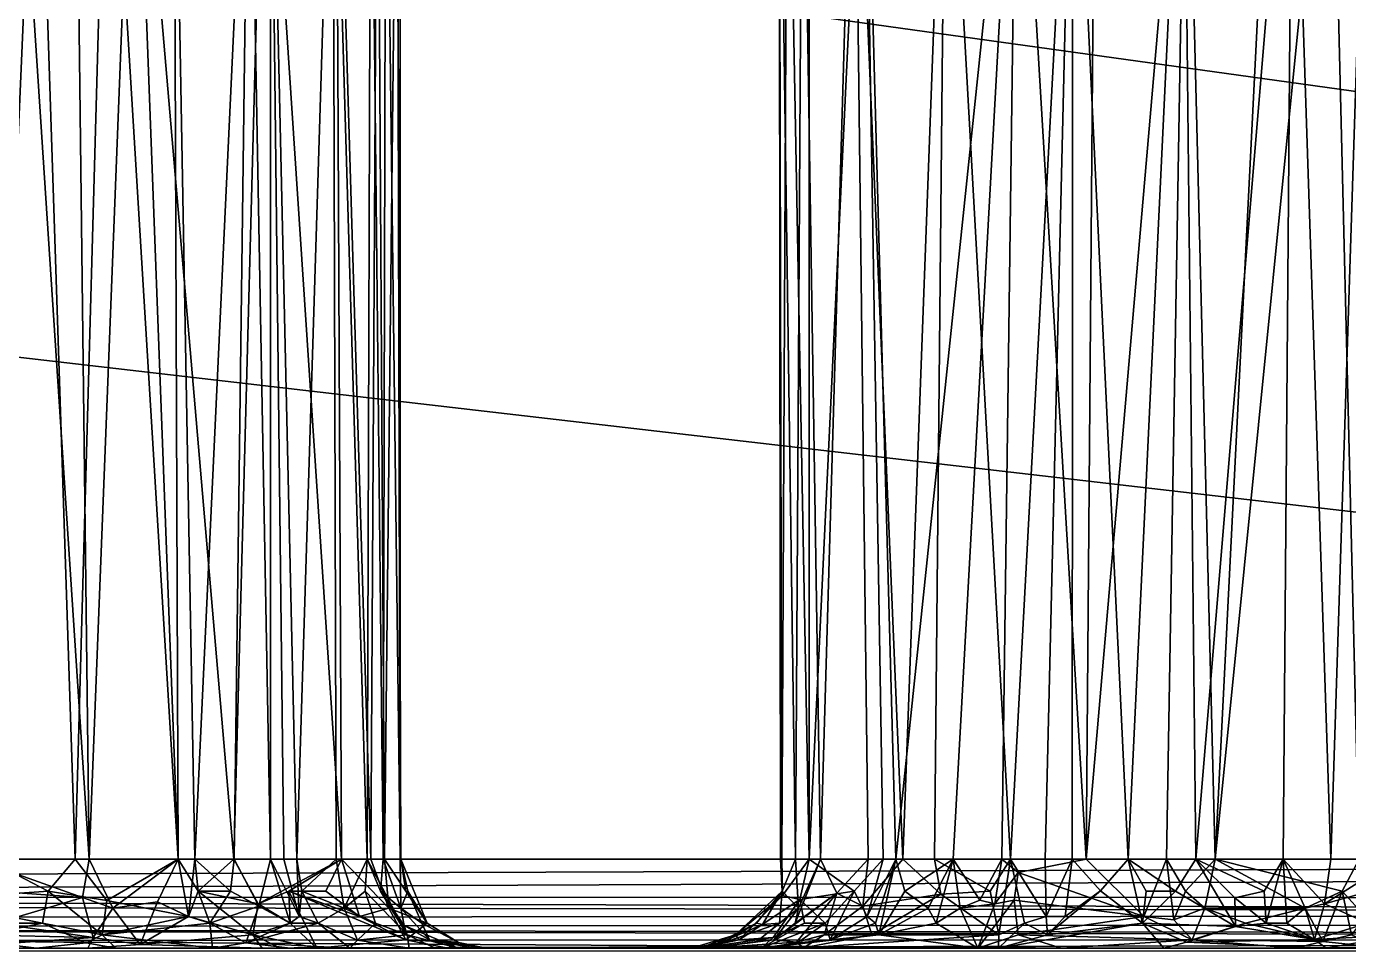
# Model space of a CAD drawing. Extents: x -30 to 83, y -53 to 60.
# Drawn here: x 13.531 to 15.013, y -13.002 to -11.967 of the extents above; entities that cross this region are included whole.
import ezdxf

# ---------------------------------------------------------------- set-up
doc = ezdxf.new("R2010")
doc.units = 0
doc.header["$MEASUREMENT"] = 0

msp = doc.modelspace()

# ---------------------------------------------------------------- linework, layer by layer
for points in [[(63.169998, -40), (-9.17, -40), (63.169998, 60)], [(-9.17, 60), (63.169998, 60), (-9.17, -40)], [(-7.187, 58, 2), (-7.187, -40, 2), (61.187, -40, 2)], [(61.187, 58, 2), (-7.187, 58, 2), (61.187, -40, 2)], [(-30, -1, 38), (30, -1, 38), (-30, -17, 38)], [(30, -17, 38), (-30, -17, 38), (30, -1, 38)], [(30, -2.998, 39.998001), (-30, -2.998, 39.998001), (-30, -15.003, 39.998001)], [(-30, -15.003, 39.998001), (30, -15.003, 39.998001), (30, -2.998, 39.998001)], [(5, -15, 40), (5, -3, 40), (75, -15, 40)], [(75, -3, 40), (75, -15, 40), (5, -3, 40)], [(9.998001, -13.003, 41.998001), (21.252998, -13.003, 41.998001), (21.252998, -7.997999, 41.998001)], [(9.998001, -13.003, 41.998001), (21.252998, -7.997999, 41.998001), (9.998001, -7.997999, 41.998001)], [(18.379839, -12.9, 47.587738), (6.012379, -12.9, 57.905735), (7.153762, -11.59938, 56.953491)], [(18.379839, -11.6, 47.587738), (18.379839, -12.9, 47.587738), (7.153762, -11.59938, 56.953491)], [(10.890836, -12.9, 62.784191), (21.208832, -12.9, 50.416733), (11.864437, -11.6, 61.61721)], [(21.208832, -11.6, 50.416733), (11.864437, -11.6, 61.61721), (21.208832, -12.9, 50.416733)], [(13.46223, -11.6, 55.845016), (13.543455, -11.6, 55.836353), (13.486681, -12.9, 55.843178)], [(13.473126, -12.9, 54.845726), (13.601678, -12.9, 54.868393), (13.516585, -11.6, 54.849529)], [(13.585902, -12.9, 55.826462), (13.486681, -12.9, 55.843178), (13.543455, -11.6, 55.836353)], [(13.585902, -11.6, 54.864044), (13.516585, -11.6, 54.849529), (13.601678, -12.9, 54.868393)], [(13.622326, -11.6, 55.815098), (13.585902, -12.9, 55.826462), (13.543455, -11.6, 55.836353)], [(13.701317, -12.9, 55.778263), (13.585902, -12.9, 55.826462), (13.622326, -11.6, 55.815098)], [(13.652455, -11.6, 54.888145), (13.585902, -11.6, 54.864044), (13.601678, -12.9, 54.868393)], [(13.601678, -12.9, 54.868393), (13.701324, -12.9, 54.912235), (13.652455, -11.6, 54.888145)], [(13.622326, -11.6, 55.815098), (13.696424, -11.6, 55.780682), (13.701317, -12.9, 55.778263)], [(13.701324, -12.9, 54.912235), (13.763909, -12.9, 54.955772), (13.652455, -11.6, 54.888145)], [(13.798466, -11.6, 54.986553), (13.652455, -11.6, 54.888145), (13.763909, -12.9, 54.955772)], [(13.696424, -11.6, 55.780682), (13.780915, -11.6, 55.721081), (13.71997, -12.9, 55.766949)], [(13.71997, -12.9, 55.766949), (13.701317, -12.9, 55.778263), (13.696424, -11.6, 55.780682)], [(13.764207, -12.9, 55.735104), (13.71997, -12.9, 55.766949), (13.780915, -11.6, 55.721081)], [(13.763909, -12.9, 54.955772), (13.884337, -12.9, 55.095249), (13.798466, -11.6, 54.986553)], [(13.804873, -12.9, 55.698807), (13.764207, -12.9, 55.735104), (13.780915, -11.6, 55.721081)], [(13.780915, -11.6, 55.721081), (13.804873, -11.6, 55.698807), (13.804873, -12.9, 55.698807)], [(13.878674, -11.6, 55.085922), (13.798466, -11.6, 54.986553), (13.884337, -12.9, 55.095249)], [(13.804873, -11.6, 55.698807), (13.874735, -11.6, 55.608551), (13.834345, -12.9, 55.666649)], [(13.834345, -12.9, 55.666649), (13.819955, -12.9, 55.683044), (13.804873, -11.6, 55.698807)], [(13.819955, -12.9, 55.683044), (13.804873, -12.9, 55.698807), (13.804873, -11.6, 55.698807)], [(13.87868, -12.9, 55.604576), (13.834345, -12.9, 55.666649), (13.874735, -11.6, 55.608551)], [(13.874735, -11.6, 55.608551), (13.917217, -11.6, 55.526428), (13.913258, -12.9, 55.536594)], [(13.913258, -12.9, 55.536594), (13.87868, -12.9, 55.604576), (13.874735, -11.6, 55.608551)], [(13.884337, -12.9, 55.095249), (13.917217, -12.9, 55.164078), (13.878674, -11.6, 55.085922)], [(13.924869, -11.6, 55.18737), (13.878674, -11.6, 55.085922), (13.917217, -12.9, 55.164078)], [(13.913258, -12.9, 55.536594), (13.917217, -11.6, 55.526428), (13.931232, -12.9, 55.485134)], [(13.917217, -12.9, 55.164078), (13.932527, -12.9, 55.21067), (13.924869, -11.6, 55.18737)], [(13.93428, -11.6, 55.474659), (13.931232, -12.9, 55.485134), (13.917217, -11.6, 55.526428)], [(13.924869, -11.6, 55.18737), (13.932527, -12.9, 55.21067), (13.947043, -11.6, 55.279987)], [(13.950133, -12.9, 55.377941), (13.931232, -12.9, 55.485134), (13.93428, -11.6, 55.474659)], [(13.950848, -12.9, 55.323444), (13.947043, -11.6, 55.279987), (13.932527, -12.9, 55.21067)], [(13.93428, -11.6, 55.474659), (13.950133, -11.6, 55.377941), (13.950133, -12.9, 55.377941)], [(13.950848, -12.9, 55.323444), (13.950133, -12.9, 55.377941), (13.947043, -11.6, 55.279987)], [(13.950133, -11.6, 55.377941), (13.947043, -11.6, 55.279987), (13.950133, -12.9, 55.377941)], [(14.376702, -12.9, 53.904827), (14.375097, -11.6, 53.918369), (14.378181, -12.9, 53.994553)], [(14.384559, -11.6, 54.032112), (14.378181, -12.9, 53.994553), (14.375097, -11.6, 53.918369)], [(14.376702, -12.9, 53.904827), (14.393412, -12.9, 53.805599), (14.375097, -11.6, 53.918369)], [(14.401267, -11.6, 53.779499), (14.375097, -11.6, 53.918369), (14.393412, -12.9, 53.805599)], [(14.408728, -12.9, 54.121365), (14.378181, -12.9, 53.994553), (14.384559, -11.6, 54.032112)], [(14.384559, -11.6, 54.032112), (14.408728, -11.6, 54.121365), (14.408728, -12.9, 54.121365)], [(14.393412, -12.9, 53.805599), (14.421462, -12.9, 53.72887), (14.401267, -11.6, 53.779499)], [(14.458988, -11.6, 53.662464), (14.401267, -11.6, 53.779499), (14.421462, -12.9, 53.72887)], [(14.491593, -12.9, 54.261578), (14.408728, -12.9, 54.121365), (14.470465, -11.6, 54.23315)], [(14.470465, -11.6, 54.23315), (14.408728, -12.9, 54.121365), (14.408728, -11.6, 54.121365)], [(14.421462, -12.9, 53.72887), (14.474906, -12.9, 53.640339), (14.458988, -11.6, 53.662464)], [(14.474906, -12.9, 53.640339), (14.513528, -12.9, 53.594505), (14.458988, -11.6, 53.662464)], [(14.561731, -11.6, 53.550331), (14.458988, -11.6, 53.662464), (14.513528, -12.9, 53.594505)], [(14.470465, -11.6, 54.23315), (14.641847, -11.6, 54.381424), (14.505983, -12.9, 54.277973)], [(14.505983, -12.9, 54.277973), (14.491593, -12.9, 54.261578), (14.470465, -11.6, 54.23315)], [(14.570238, -12.9, 54.336853), (14.505983, -12.9, 54.277973), (14.641847, -11.6, 54.381424)], [(14.549279, -12.9, 53.560932), (14.561731, -11.6, 53.550331), (14.513528, -12.9, 53.594505)], [(14.549279, -12.9, 53.560932), (14.634181, -12.9, 53.501923), (14.561731, -11.6, 53.550331)], [(14.561731, -11.6, 53.550331), (14.634181, -12.9, 53.501923), (14.704079, -11.6, 53.47168)], [(14.570238, -12.9, 54.336853), (14.641847, -11.6, 54.381424), (14.624621, -12.9, 54.373192)], [(14.719169, -12.9, 54.415062), (14.624621, -12.9, 54.373192), (14.641847, -11.6, 54.381424)], [(14.634181, -12.9, 53.501923), (14.673299, -12.9, 53.482635), (14.704079, -11.6, 53.47168)], [(14.641847, -11.6, 54.381424), (14.729577, -11.6, 54.418343), (14.719169, -12.9, 54.415062)], [(14.673299, -12.9, 53.482635), (14.703612, -12.9, 53.470337), (14.704079, -11.6, 53.47168)], [(14.766403, -12.9, 53.452038), (14.704079, -11.6, 53.47168), (14.703612, -12.9, 53.470337)], [(14.704079, -11.6, 53.47168), (14.766403, -12.9, 53.452038), (14.828424, -11.6, 53.443447)], [(14.809353, -12.9, 54.435905), (14.719169, -12.9, 54.415062), (14.831182, -11.6, 54.436863)], [(14.729577, -11.6, 54.418343), (14.831182, -11.6, 54.436863), (14.719169, -12.9, 54.415062)], [(14.766403, -12.9, 53.452038), (14.841929, -12.9, 53.441368), (14.828424, -11.6, 53.443447)], [(14.863715, -12.9, 54.439953), (14.809353, -12.9, 54.435905), (14.831182, -11.6, 54.436863)], [(14.828424, -11.6, 53.443447), (14.841929, -12.9, 53.441368), (14.95052, -11.6, 53.44706)], [(14.831182, -11.6, 54.436863), (14.928988, -11.6, 54.436619), (14.863715, -12.9, 54.439953)], [(14.939885, -12.9, 53.444458), (14.95052, -11.6, 53.44706), (14.841929, -12.9, 53.441368)], [(15.024978, -12.9, 54.417042), (14.863715, -12.9, 54.439953), (14.993442, -11.6, 54.425739)], [(14.928988, -11.6, 54.436619), (14.993442, -11.6, 54.425739), (14.863715, -12.9, 54.439953)], [(14.939885, -12.9, 53.444458), (14.993442, -12.9, 53.454628), (14.95052, -11.6, 53.44706)], [(14.95052, -11.6, 53.44706), (14.993442, -12.9, 53.454628), (15.035302, -11.6, 53.466831)], [(14.993442, -11.6, 54.425739), (15.024978, -11.6, 54.417042), (15.024978, -12.9, 54.417042)], [(15.065962, -12.9, 53.478245), (15.035302, -11.6, 53.466831), (14.993442, -12.9, 53.454628)], [(6.018382, -12.94227, 57.912926), (6.012379, -12.9, 57.905735), (18.379839, -12.9, 47.587738)], [(18.393953, -12.96258, 47.604652), (6.018382, -12.94227, 57.912926), (18.379839, -12.9, 47.587738)], [(21.200899, -12.94422, 50.410114), (21.208832, -12.9, 50.416733), (10.883645, -12.94227, 62.778191)], [(10.890836, -12.9, 62.784191), (10.883645, -12.94227, 62.778191), (21.208832, -12.9, 50.416733)], [(13.41793, -12.94563, 55.856392), (13.486681, -12.9, 55.843178), (13.555653, -12.93603, 55.841423)], [(13.594296, -12.94309, 54.854408), (13.473126, -12.9, 54.845726), (13.495542, -12.93603, 54.839828)], [(13.601678, -12.9, 54.868393), (13.473126, -12.9, 54.845726), (13.594296, -12.94309, 54.854408)], [(13.486681, -12.9, 55.843178), (13.585902, -12.9, 55.826462), (13.555653, -12.93603, 55.841423)], [(13.621618, -12.94663, 55.829197), (13.555653, -12.93603, 55.841423), (13.585902, -12.9, 55.826462)], [(13.701317, -12.9, 55.778263), (13.621618, -12.94663, 55.829197), (13.585902, -12.9, 55.826462)], [(13.594296, -12.94309, 54.854408), (13.628265, -12.95523, 54.859104), (13.601678, -12.9, 54.868393)], [(13.628265, -12.95523, 54.859104), (13.701324, -12.9, 54.912235), (13.601678, -12.9, 54.868393)], [(13.621618, -12.94663, 55.829197), (13.701317, -12.9, 55.778263), (13.713019, -12.96428, 55.798523)], [(13.628265, -12.95523, 54.859104), (13.678349, -12.94817, 54.884975), (13.701324, -12.9, 54.912235)], [(13.678349, -12.94817, 54.884975), (13.713019, -12.96428, 54.891983), (13.701324, -12.9, 54.912235)], [(13.701317, -12.9, 55.778263), (13.71997, -12.9, 55.766949), (13.713019, -12.96428, 55.798523)], [(13.701324, -12.9, 54.912235), (13.723923, -12.93603, 54.917355), (13.763909, -12.9, 54.955772)], [(13.701324, -12.9, 54.912235), (13.713019, -12.96428, 54.891983), (13.723923, -12.93603, 54.917355)], [(13.723923, -12.93603, 55.773151), (13.713019, -12.96428, 55.798523), (13.71997, -12.9, 55.766949)], [(13.764207, -12.9, 55.735104), (13.760177, -12.93603, 55.747761), (13.71997, -12.9, 55.766949)], [(13.723923, -12.93603, 55.773151), (13.71997, -12.9, 55.766949), (13.760177, -12.93603, 55.747761)], [(13.723923, -12.93603, 54.917355), (13.791048, -12.95016, 54.957863), (13.763909, -12.9, 54.955772)], [(13.760177, -12.93603, 55.747761), (13.764207, -12.9, 55.735104), (13.791713, -12.95269, 55.733364)], [(13.763909, -12.9, 54.955772), (13.791048, -12.95016, 54.957863), (13.884337, -12.9, 55.095249)], [(13.791713, -12.95269, 55.733364), (13.764207, -12.9, 55.735104), (13.804873, -12.9, 55.698807)], [(13.825378, -12.93603, 55.002491), (13.884337, -12.9, 55.095249), (13.791048, -12.95016, 54.957863)], [(13.804873, -12.9, 55.698807), (13.826977, -12.97181, 55.720909), (13.791713, -12.95269, 55.733364)], [(13.819955, -12.9, 55.683044), (13.837209, -12.96428, 55.698856), (13.804873, -12.9, 55.698807)], [(13.826977, -12.97181, 55.720909), (13.804873, -12.9, 55.698807), (13.837209, -12.96428, 55.698856)], [(13.819955, -12.9, 55.683044), (13.834345, -12.9, 55.666649), (13.837209, -12.96428, 55.698856)], [(13.825378, -12.93603, 55.002491), (13.866921, -12.93603, 55.054241), (13.884337, -12.9, 55.095249)], [(13.839973, -12.93603, 55.671371), (13.834345, -12.9, 55.666649), (13.87868, -12.9, 55.604576)], [(13.839973, -12.93603, 55.671371), (13.837209, -12.96428, 55.698856), (13.834345, -12.9, 55.666649)], [(13.87868, -12.9, 55.604576), (13.887647, -12.95523, 55.623215), (13.839973, -12.93603, 55.671371)], [(13.884337, -12.9, 55.095249), (13.866921, -12.93603, 55.054241), (13.904589, -12.96428, 55.083553)], [(13.87868, -12.9, 55.604576), (13.913258, -12.9, 55.536594), (13.887647, -12.95523, 55.623215)], [(13.937469, -12.95523, 55.168308), (13.917217, -12.9, 55.164078), (13.884337, -12.9, 55.095249)], [(13.884337, -12.9, 55.095249), (13.904589, -12.96428, 55.083553), (13.937469, -12.95523, 55.168308)], [(13.911143, -12.93603, 55.559669), (13.887647, -12.95523, 55.623215), (13.913258, -12.9, 55.536594)], [(13.913258, -12.9, 55.536594), (13.958003, -12.98499, 55.555122), (13.911143, -12.93603, 55.559669)], [(13.913258, -12.9, 55.536594), (13.931232, -12.9, 55.485134), (13.928079, -12.93603, 55.518776)], [(13.913258, -12.9, 55.536594), (13.928079, -12.93603, 55.518776), (13.958003, -12.98499, 55.555122)], [(13.932527, -12.9, 55.21067), (13.917217, -12.9, 55.164078), (13.937469, -12.95523, 55.168308)], [(13.931232, -12.9, 55.485134), (13.951046, -12.95523, 55.479149), (13.928079, -12.93603, 55.518776)], [(13.950133, -12.9, 55.377941), (13.951046, -12.95523, 55.479149), (13.931232, -12.9, 55.485134)], [(13.932527, -12.9, 55.21067), (13.956745, -12.93603, 55.301029), (13.950848, -12.9, 55.323444)], [(13.98056, -12.97181, 55.29895), (13.932527, -12.9, 55.21067), (13.937469, -12.95523, 55.168308)], [(13.956745, -12.93603, 55.301029), (13.932527, -12.9, 55.21067), (13.98056, -12.97181, 55.29895)], [(13.958675, -12.93603, 55.345245), (13.950133, -12.9, 55.377941), (13.950848, -12.9, 55.323444)], [(13.951046, -12.95523, 55.479149), (13.950133, -12.9, 55.377941), (13.958675, -12.93603, 55.345245)], [(13.950848, -12.9, 55.323444), (13.956745, -12.93603, 55.301029), (13.98056, -12.97181, 55.29895)], [(13.950848, -12.9, 55.323444), (13.98056, -12.97181, 55.29895), (13.958675, -12.93603, 55.345245)], [(14.376702, -12.9, 53.904827), (14.378379, -12.93603, 53.838661), (14.393412, -12.9, 53.805599)], [(14.376702, -12.9, 53.904827), (14.378181, -12.9, 53.994553), (14.378379, -12.93603, 53.838661)], [(14.378181, -12.9, 53.994553), (14.408728, -12.9, 54.121365), (14.378937, -12.94083, 54.058552)], [(14.378937, -12.94083, 54.058552), (14.378379, -12.93603, 53.838661), (14.378181, -12.9, 53.994553)], [(14.378379, -12.93603, 53.838661), (14.39665, -12.95523, 53.742199), (14.393412, -12.9, 53.805599)], [(14.39834, -12.94549, 54.128429), (14.378937, -12.94083, 54.058552), (14.408728, -12.9, 54.121365)], [(14.39665, -12.95523, 53.742199), (14.393136, -12.97181, 53.71566), (14.421462, -12.9, 53.72887)], [(14.439706, -12.93829, 53.676235), (14.421462, -12.9, 53.72887), (14.393136, -12.97181, 53.71566)], [(14.421462, -12.9, 53.72887), (14.393412, -12.9, 53.805599), (14.39665, -12.95523, 53.742199)], [(14.408728, -12.9, 54.121365), (14.459024, -12.93603, 54.231186), (14.39834, -12.94549, 54.128429)], [(14.491593, -12.9, 54.261578), (14.459024, -12.93603, 54.231186), (14.408728, -12.9, 54.121365)], [(14.439706, -12.93829, 53.676235), (14.474906, -12.9, 53.640339), (14.421462, -12.9, 53.72887)], [(14.468662, -12.95269, 53.621624), (14.474906, -12.9, 53.640339), (14.439706, -12.93829, 53.676235)], [(14.473675, -12.96428, 54.276611), (14.459024, -12.93603, 54.231186), (14.491593, -12.9, 54.261578)], [(14.468662, -12.95269, 53.621624), (14.513528, -12.9, 53.594505), (14.474906, -12.9, 53.640339)], [(14.468662, -12.95269, 53.621624), (14.556082, -12.93956, 53.543495), (14.513528, -12.9, 53.594505)], [(14.473675, -12.96428, 54.276611), (14.491593, -12.9, 54.261578), (14.505983, -12.9, 54.277973)], [(14.482939, -12.97181, 54.299095), (14.473675, -12.96428, 54.276611), (14.505983, -12.9, 54.277973)], [(14.482939, -12.97181, 54.299095), (14.505983, -12.9, 54.277973), (14.48682, -12.98499, 54.32798)], [(14.515868, -12.93603, 54.298931), (14.48682, -12.98499, 54.32798), (14.505983, -12.9, 54.277973)], [(14.515868, -12.93603, 54.298931), (14.505983, -12.9, 54.277973), (14.570238, -12.9, 54.336853)], [(14.549279, -12.9, 53.560932), (14.513528, -12.9, 53.594505), (14.556082, -12.93956, 53.543495)], [(14.542073, -12.95523, 54.336494), (14.515868, -12.93603, 54.298931), (14.570238, -12.9, 54.336853)], [(14.570238, -12.9, 54.336853), (14.551209, -12.97181, 54.361652), (14.542073, -12.95523, 54.336494)], [(14.556082, -12.93956, 53.543495), (14.611484, -12.93603, 53.50655), (14.549279, -12.9, 53.560932)], [(14.634181, -12.9, 53.501923), (14.549279, -12.9, 53.560932), (14.611484, -12.93603, 53.50655)], [(14.577882, -12.95523, 54.363972), (14.551209, -12.97181, 54.361652), (14.570238, -12.9, 54.336853)], [(14.577882, -12.95523, 54.363972), (14.570238, -12.9, 54.336853), (14.599901, -12.94618, 54.37141)], [(14.624621, -12.9, 54.373192), (14.599901, -12.94618, 54.37141), (14.570238, -12.9, 54.336853)], [(14.616935, -12.95016, 54.386509), (14.599901, -12.94618, 54.37141), (14.624621, -12.9, 54.373192)], [(14.621383, -12.98499, 53.453712), (14.634181, -12.9, 53.501923), (14.611484, -12.93603, 53.50655)], [(14.642936, -12.91513, 54.385242), (14.616935, -12.95016, 54.386509), (14.624621, -12.9, 54.373192)], [(14.634181, -12.9, 53.501923), (14.621383, -12.98499, 53.453712), (14.650099, -12.97181, 53.458698)], [(14.642936, -12.91513, 54.385242), (14.624621, -12.9, 54.373192), (14.719169, -12.9, 54.415062)], [(14.673299, -12.9, 53.482635), (14.634181, -12.9, 53.501923), (14.674331, -12.96428, 53.456627)], [(14.634181, -12.9, 53.501923), (14.650099, -12.97181, 53.458698), (14.674331, -12.96428, 53.456627)], [(14.719169, -12.9, 54.415062), (14.783734, -12.96428, 54.455627), (14.642936, -12.91513, 54.385242)], [(14.674331, -12.96428, 53.456627), (14.703612, -12.9, 53.470337), (14.673299, -12.9, 53.482635)], [(14.695608, -12.96428, 53.448345), (14.703612, -12.9, 53.470337), (14.674331, -12.96428, 53.456627)], [(14.703612, -12.9, 53.470337), (14.695608, -12.96428, 53.448345), (14.735121, -12.93576, 53.451954)], [(14.735121, -12.93576, 53.451954), (14.766403, -12.9, 53.452038), (14.703612, -12.9, 53.470337)], [(14.809353, -12.9, 54.435905), (14.783734, -12.96428, 54.455627), (14.719169, -12.9, 54.415062)], [(14.766403, -12.9, 53.452038), (14.735121, -12.93576, 53.451954), (14.78237, -12.97181, 53.416992)], [(14.786521, -12.93603, 53.440533), (14.819401, -12.93603, 53.435966), (14.766403, -12.9, 53.452038)], [(14.766403, -12.9, 53.452038), (14.819401, -12.93603, 53.435966), (14.841929, -12.9, 53.441368)], [(14.766403, -12.9, 53.452038), (14.78237, -12.97181, 53.416992), (14.786521, -12.93603, 53.440533)], [(14.817315, -12.96805, 54.46426), (14.783734, -12.96428, 54.455627), (14.809353, -12.9, 54.435905)], [(14.830403, -12.93603, 54.445602), (14.809353, -12.9, 54.435905), (14.863715, -12.9, 54.439953)], [(14.809353, -12.9, 54.435905), (14.830403, -12.93603, 54.445602), (14.817315, -12.96805, 54.46426)], [(14.819401, -12.93603, 53.435966), (14.886378, -12.97557, 53.405251), (14.841929, -12.9, 53.441368)], [(14.863715, -12.9, 54.439953), (14.852056, -12.95523, 54.457043), (14.830403, -12.93603, 54.445602)], [(14.939885, -12.9, 53.444458), (14.841929, -12.9, 53.441368), (14.918841, -12.93603, 53.434757)], [(14.885756, -12.94337, 53.429588), (14.918841, -12.93603, 53.434757), (14.841929, -12.9, 53.441368)], [(14.841929, -12.9, 53.441368), (14.886378, -12.97557, 53.405251), (14.885756, -12.94337, 53.429588)], [(14.852056, -12.95523, 54.457043), (14.863715, -12.9, 54.439953), (14.964457, -12.95523, 54.449673)], [(14.964457, -12.95523, 54.449673), (14.863715, -12.9, 54.439953), (15.005929, -12.93603, 54.430248)], [(15.024978, -12.9, 54.417042), (15.005929, -12.93603, 54.430248), (14.863715, -12.9, 54.439953)], [(14.918841, -12.93603, 53.434757), (14.92092, -12.97181, 53.410942), (14.939885, -12.9, 53.444458)], [(14.943965, -12.97181, 53.413464), (14.939885, -12.9, 53.444458), (14.92092, -12.97181, 53.410942)], [(14.986165, -12.95016, 53.437027), (14.993442, -12.9, 53.454628), (14.939885, -12.9, 53.444458)], [(14.939885, -12.9, 53.444458), (14.964457, -12.95523, 53.430691), (14.986165, -12.95016, 53.437027)], [(14.939885, -12.9, 53.444458), (14.943965, -12.97181, 53.413464), (14.964457, -12.95523, 53.430691)], [(14.993442, -12.9, 53.454628), (14.986165, -12.95016, 53.437027), (15.065962, -12.9, 53.478245)], [(15.037663, -12.93603, 53.459873), (15.065962, -12.9, 53.478245), (14.986165, -12.95016, 53.437027)], [(15.024978, -12.9, 54.417042), (15.032007, -12.96428, 54.439358), (15.005929, -12.93603, 54.430248)], [(14.642936, -12.91513, 54.385242), (14.63853, -12.94618, 54.393707), (14.616935, -12.95016, 54.386509)], [(14.63853, -12.94618, 54.393707), (14.642936, -12.91513, 54.385242), (14.783734, -12.96428, 54.455627)], [(13.41793, -12.94563, 55.856392), (13.555653, -12.93603, 55.841423), (13.549211, -12.97181, 55.867054)], [(13.594296, -12.94309, 54.854408), (13.495542, -12.93603, 54.839828), (13.497621, -12.97181, 54.816013)], [(13.616238, -12.98499, 55.868294), (13.549211, -12.97181, 55.867054), (13.555653, -12.93603, 55.841423)], [(13.621618, -12.94663, 55.829197), (13.616238, -12.98499, 55.868294), (13.555653, -12.93603, 55.841423)], [(13.736771, -12.97181, 55.793312), (13.713019, -12.96428, 55.798523), (13.723923, -12.93603, 55.773151)], [(13.785187, -12.98499, 54.910156), (13.723923, -12.93603, 54.917355), (13.713019, -12.96428, 54.891983)], [(13.723923, -12.93603, 55.773151), (13.760177, -12.93603, 55.747761), (13.736771, -12.97181, 55.793312)], [(13.791048, -12.95016, 54.957863), (13.723923, -12.93603, 54.917355), (13.785187, -12.98499, 54.910156)], [(13.791713, -12.95269, 55.733364), (13.736771, -12.97181, 55.793312), (13.760177, -12.93603, 55.747761)], [(13.826977, -12.97181, 54.969597), (13.825378, -12.93603, 55.002491), (13.791048, -12.95016, 54.957863)], [(13.825378, -12.93603, 55.002491), (13.904589, -12.96428, 55.083553), (13.866921, -12.93603, 55.054241)], [(13.825378, -12.93603, 55.002491), (13.956801, -12.99063, 55.109547), (13.904589, -12.96428, 55.083553)], [(13.825378, -12.93603, 55.002491), (13.826977, -12.97181, 54.969597), (13.856675, -13, 54.902885)], [(13.825378, -12.93603, 55.002491), (13.856675, -13, 54.902885), (13.956801, -12.99063, 55.109547)], [(13.858287, -12.97181, 55.686745), (13.837209, -12.96428, 55.698856), (13.839973, -12.93603, 55.671371)], [(13.858287, -12.97181, 55.686745), (13.839973, -12.93603, 55.671371), (13.887647, -12.95523, 55.623215)], [(13.922556, -12.97181, 55.590557), (13.887647, -12.95523, 55.623215), (13.911143, -12.93603, 55.559669)], [(13.922556, -12.97181, 55.590557), (13.911143, -12.93603, 55.559669), (13.958003, -12.98499, 55.555122)], [(13.928079, -12.93603, 55.518776), (13.951046, -12.95523, 55.479149), (13.954913, -12.97463, 55.528542)], [(13.954913, -12.97463, 55.528542), (13.958003, -12.98499, 55.555122), (13.928079, -12.93603, 55.518776)], [(13.974507, -12.97181, 55.437504), (13.951046, -12.95523, 55.479149), (13.958675, -12.93603, 55.345245)], [(13.98056, -12.97181, 55.29895), (13.974507, -12.97181, 55.437504), (13.958675, -12.93603, 55.345245)], [(14.326187, -12.98499, 53.940182), (14.349669, -12.97181, 53.859383), (14.378379, -12.93603, 53.838661)], [(14.378937, -12.94083, 54.058552), (14.326187, -12.98499, 53.940182), (14.378379, -12.93603, 53.838661)], [(14.349669, -12.97181, 53.859383), (14.356458, -12.97322, 53.813335), (14.378379, -12.93603, 53.838661)], [(14.375401, -12.97181, 53.758484), (14.378379, -12.93603, 53.838661), (14.356458, -12.97322, 53.813335)], [(14.378379, -12.93603, 53.838661), (14.375401, -12.97181, 53.758484), (14.39665, -12.95523, 53.742199)], [(14.459024, -12.93603, 54.231186), (14.42656, -12.97181, 54.225636), (14.39834, -12.94549, 54.128429)], [(14.459024, -12.93603, 54.231186), (14.432133, -12.99063, 54.279713), (14.42656, -12.97181, 54.225636)], [(14.459024, -12.93603, 54.231186), (14.473675, -12.96428, 54.276611), (14.432133, -12.99063, 54.279713)], [(14.542073, -12.95523, 54.336494), (14.48682, -12.98499, 54.32798), (14.515868, -12.93603, 54.298931)], [(14.611484, -12.93603, 53.50655), (14.556082, -12.93956, 53.543495), (14.621383, -12.98499, 53.453712)], [(14.695608, -12.96428, 53.448345), (14.6759, -12.98499, 53.429165), (14.735121, -12.93576, 53.451954)], [(14.735121, -12.93576, 53.451954), (14.6759, -12.98499, 53.429165), (14.78237, -12.97181, 53.416992)], [(14.819401, -12.93603, 53.435966), (14.786521, -12.93603, 53.440533), (14.78237, -12.97181, 53.416992)], [(14.886378, -12.97557, 53.405251), (14.819401, -12.93603, 53.435966), (14.78237, -12.97181, 53.416992)], [(14.852056, -12.95523, 54.457043), (14.817315, -12.96805, 54.46426), (14.830403, -12.93603, 54.445602)], [(14.885756, -12.94337, 53.429588), (14.92092, -12.97181, 53.410942), (14.918841, -12.93603, 53.434757)], [(15.005929, -12.93603, 54.430248), (14.984305, -12.99238, 54.492149), (14.964457, -12.95523, 54.449673)], [(15.016571, -12.98499, 54.469925), (14.984305, -12.99238, 54.492149), (15.005929, -12.93603, 54.430248)], [(14.986165, -12.95016, 53.437027), (15.034369, -12.97181, 53.433514), (15.037663, -12.93603, 53.459873)], [(15.005929, -12.93603, 54.430248), (15.032007, -12.96428, 54.439358), (15.016571, -12.98499, 54.469925)], [(6.030446, -12.96874, 57.92738), (6.018382, -12.94227, 57.912926), (18.393953, -12.96258, 47.604652)], [(10.883645, -12.94227, 62.778191), (10.863414, -12.97661, 62.761311), (21.186007, -12.97028, 50.397682)], [(21.186007, -12.97028, 50.397682), (21.200899, -12.94422, 50.410114), (10.883645, -12.94227, 62.778191)], [(13.549211, -12.97181, 55.867054), (13.451319, -12.97181, 55.876514), (13.41793, -12.94563, 55.856392)], [(13.606147, -12.98781, 54.814415), (13.594296, -12.94309, 54.854408), (13.497621, -12.97181, 54.816013)], [(13.594296, -12.94309, 54.854408), (13.606147, -12.98781, 54.814415), (13.628265, -12.95523, 54.859104)], [(13.713019, -12.96428, 55.798523), (13.616238, -12.98499, 55.868294), (13.621618, -12.94663, 55.829197)], [(13.658918, -12.99588, 54.811111), (13.678349, -12.94817, 54.884975), (13.628265, -12.95523, 54.859104)], [(13.678349, -12.94817, 54.884975), (13.658918, -12.99588, 54.811111), (13.713019, -12.96428, 54.891983)], [(13.826977, -12.97181, 54.969597), (13.791048, -12.95016, 54.957863), (13.785187, -12.98499, 54.910156)], [(14.378937, -12.94083, 54.058552), (14.330104, -12.99063, 54.060898), (14.326187, -12.98499, 53.940182)], [(14.330104, -12.99063, 54.060898), (14.378937, -12.94083, 54.058552), (14.39834, -12.94549, 54.128429)], [(14.330104, -12.99063, 54.060898), (14.39834, -12.94549, 54.128429), (14.368458, -12.98781, 54.162792)], [(14.403389, -12.97181, 54.185493), (14.368458, -12.98781, 54.162792), (14.39834, -12.94549, 54.128429)], [(14.394493, -12.99326, 53.641655), (14.439706, -12.93829, 53.676235), (14.369137, -12.99063, 53.704475)], [(14.393136, -12.97181, 53.71566), (14.369137, -12.99063, 53.704475), (14.439706, -12.93829, 53.676235)], [(14.439706, -12.93829, 53.676235), (14.394493, -12.99326, 53.641655), (14.425373, -12.98499, 53.62561)], [(14.403389, -12.97181, 54.185493), (14.39834, -12.94549, 54.128429), (14.42656, -12.97181, 54.225636)], [(14.425373, -12.98499, 53.62561), (14.468662, -12.95269, 53.621624), (14.439706, -12.93829, 53.676235)], [(14.468662, -12.95269, 53.621624), (14.478922, -12.98499, 53.561386), (14.556082, -12.93956, 53.543495)], [(14.478922, -12.98499, 53.561386), (14.621383, -12.98499, 53.453712), (14.556082, -12.93956, 53.543495)], [(14.577882, -12.95523, 54.363972), (14.599901, -12.94618, 54.37141), (14.616935, -12.95016, 54.386509)], [(14.616935, -12.95016, 54.386509), (14.597568, -13, 54.472385), (14.577882, -12.95523, 54.363972)], [(14.597568, -13, 54.472385), (14.616935, -12.95016, 54.386509), (14.63853, -12.94618, 54.393707)], [(14.642843, -12.98499, 54.437237), (14.597568, -13, 54.472385), (14.63853, -12.94618, 54.393707)], [(14.63853, -12.94618, 54.393707), (14.783734, -12.96428, 54.455627), (14.642843, -12.98499, 54.437237)], [(14.885756, -12.94337, 53.429588), (14.886378, -12.97557, 53.405251), (14.92092, -12.97181, 53.410942)], [(14.986165, -12.95016, 53.437027), (14.964457, -12.95523, 53.430691), (14.975226, -12.99037, 53.395058)], [(14.975226, -12.99037, 53.395058), (15.034369, -12.97181, 53.433514), (14.986165, -12.95016, 53.437027)], [(18.415577, -12.98967, 47.630562), (6.030446, -12.96874, 57.92738), (18.393953, -12.96258, 47.604652)], [(13.658918, -12.99588, 54.811111), (13.628265, -12.95523, 54.859104), (13.606147, -12.98781, 54.814415)], [(13.713019, -12.96428, 55.798523), (13.736771, -12.97181, 55.793312), (13.616238, -12.98499, 55.868294)], [(13.713019, -12.96428, 54.891983), (13.658918, -12.99588, 54.811111), (13.785187, -12.98499, 54.910156)], [(13.736771, -12.97181, 55.793312), (13.791713, -12.95269, 55.733364), (13.77714, -12.99413, 55.81057)], [(13.77714, -12.99413, 55.81057), (13.791713, -12.95269, 55.733364), (13.826977, -12.97181, 55.720909)], [(13.837209, -12.96428, 55.698856), (13.858287, -12.97181, 55.686745), (13.826977, -12.97181, 55.720909)], [(13.858287, -12.97181, 55.686745), (13.887647, -12.95523, 55.623215), (13.902623, -12.99097, 55.676632)], [(13.887647, -12.95523, 55.623215), (13.922556, -12.97181, 55.590557), (13.902623, -12.99097, 55.676632)], [(13.956801, -12.99063, 55.109547), (13.937469, -12.95523, 55.168308), (13.904589, -12.96428, 55.083553)], [(13.956801, -12.99063, 55.109547), (13.98056, -12.97181, 55.29895), (13.937469, -12.95523, 55.168308)], [(13.974507, -12.97181, 55.437504), (13.983247, -12.99063, 55.512966), (13.951046, -12.95523, 55.479149)], [(13.954913, -12.97463, 55.528542), (13.951046, -12.95523, 55.479149), (13.983247, -12.99063, 55.512966)], [(14.375401, -12.97181, 53.758484), (14.350165, -12.99238, 53.736118), (14.39665, -12.95523, 53.742199)], [(14.350165, -12.99238, 53.736118), (14.369137, -12.99063, 53.704475), (14.39665, -12.95523, 53.742199)], [(14.39665, -12.95523, 53.742199), (14.369137, -12.99063, 53.704475), (14.393136, -12.97181, 53.71566)], [(14.478922, -12.98499, 53.561386), (14.468662, -12.95269, 53.621624), (14.425373, -12.98499, 53.62561)], [(14.432133, -12.99063, 54.279713), (14.473675, -12.96428, 54.276611), (14.482939, -12.97181, 54.299095)], [(14.48682, -12.98499, 54.32798), (14.542073, -12.95523, 54.336494), (14.551209, -12.97181, 54.361652)], [(14.577882, -12.95523, 54.363972), (14.597568, -13, 54.472385), (14.551209, -12.97181, 54.361652)], [(14.838154, -12.99063, 54.496597), (14.642843, -12.98499, 54.437237), (14.783734, -12.96428, 54.455627)], [(14.6759, -12.98499, 53.429165), (14.674331, -12.96428, 53.456627), (14.650099, -12.97181, 53.458698)], [(14.674331, -12.96428, 53.456627), (14.6759, -12.98499, 53.429165), (14.695608, -12.96428, 53.448345)], [(14.817315, -12.96805, 54.46426), (14.838154, -12.99063, 54.496597), (14.783734, -12.96428, 54.455627)], [(14.817315, -12.96805, 54.46426), (14.852056, -12.95523, 54.457043), (14.838154, -12.99063, 54.496597)], [(14.897798, -12.97181, 54.470936), (14.838154, -12.99063, 54.496597), (14.852056, -12.95523, 54.457043)], [(14.964457, -12.95523, 54.449673), (14.897798, -12.97181, 54.470936), (14.852056, -12.95523, 54.457043)], [(14.964457, -12.95523, 54.449673), (14.984305, -12.99238, 54.492149), (14.897798, -12.97181, 54.470936)], [(14.964457, -12.95523, 53.430691), (14.943965, -12.97181, 53.413464), (14.975226, -12.99037, 53.395058)], [(6.030446, -12.96874, 57.92738), (18.415577, -12.98967, 47.630562), (6.053363, -12.99265, 57.954853)], [(21.186007, -12.97028, 50.397682), (10.863414, -12.97661, 62.761311), (21.16601, -12.98967, 50.380997)], [(14.724634, -13, 58.032784), (10.863414, -12.97661, 62.761311), (13.180901, -13, 59.88316)], [(10.863414, -12.97661, 62.761311), (14.724634, -13, 58.032784), (21.16601, -12.98967, 50.380997)], [(13.451319, -12.97181, 55.876514), (13.549211, -12.97181, 55.867054), (13.46049, -12.98993, 55.900833)], [(13.598341, -12.99413, 55.89394), (13.46049, -12.98993, 55.900833), (13.549211, -12.97181, 55.867054)], [(13.475247, -12.98499, 54.797344), (13.606147, -12.98781, 54.814415), (13.497621, -12.97181, 54.816013)], [(13.616238, -12.98499, 55.868294), (13.598341, -12.99413, 55.89394), (13.549211, -12.97181, 55.867054)], [(13.616238, -12.98499, 55.868294), (13.736771, -12.97181, 55.793312), (13.73984, -13, 55.871162)], [(13.736771, -12.97181, 55.793312), (13.77714, -12.99413, 55.81057), (13.73984, -13, 55.871162)], [(13.77714, -12.99413, 55.81057), (13.826977, -12.97181, 55.720909), (13.858287, -12.97181, 55.686745)], [(13.77714, -12.99413, 55.81057), (13.858287, -12.97181, 55.686745), (13.893685, -13, 55.75061)], [(13.826977, -12.97181, 54.969597), (13.785187, -12.98499, 54.910156), (13.856675, -13, 54.902885)], [(13.893685, -13, 55.75061), (13.858287, -12.97181, 55.686745), (13.902623, -12.99097, 55.676632)], [(13.958003, -12.98499, 55.555122), (13.902623, -12.99097, 55.676632), (13.922556, -12.97181, 55.590557)], [(13.983247, -12.99063, 55.512966), (14.015131, -13, 55.550461), (13.954913, -12.97463, 55.528542)], [(13.954913, -12.97463, 55.528542), (14.015131, -13, 55.550461), (13.958003, -12.98499, 55.555122)], [(13.956801, -12.99063, 55.109547), (14.015676, -12.9937, 55.315895), (13.98056, -12.97181, 55.29895)], [(13.983247, -12.99063, 55.512966), (13.974507, -12.97181, 55.437504), (14.015676, -12.9937, 55.315895)], [(13.98056, -12.97181, 55.29895), (14.015676, -12.9937, 55.315895), (13.974507, -12.97181, 55.437504)], [(14.356458, -12.97322, 53.813335), (14.349669, -12.97181, 53.859383), (14.295067, -13, 53.784893)], [(14.313346, -12.99326, 53.874123), (14.295067, -13, 53.784893), (14.349669, -12.97181, 53.859383)], [(14.375401, -12.97181, 53.758484), (14.356458, -12.97322, 53.813335), (14.295067, -13, 53.784893)], [(14.350165, -12.99238, 53.736118), (14.375401, -12.97181, 53.758484), (14.295067, -13, 53.784893)], [(14.326187, -12.98499, 53.940182), (14.313346, -12.99326, 53.874123), (14.349669, -12.97181, 53.859383)], [(14.355008, -13, 54.240181), (14.403389, -12.97181, 54.185493), (14.42656, -12.97181, 54.225636)], [(14.42656, -12.97181, 54.225636), (14.395533, -12.99413, 54.245392), (14.355008, -13, 54.240181)], [(14.355008, -13, 54.240181), (14.368458, -12.98781, 54.162792), (14.403389, -12.97181, 54.185493)], [(14.395533, -12.99413, 54.245392), (14.42656, -12.97181, 54.225636), (14.432133, -12.99063, 54.279713)], [(14.48682, -12.98499, 54.32798), (14.432133, -12.99063, 54.279713), (14.482939, -12.97181, 54.299095)], [(14.597568, -13, 54.472385), (14.48682, -12.98499, 54.32798), (14.551209, -12.97181, 54.361652)], [(14.621383, -12.98499, 53.453712), (14.621051, -13, 53.396404), (14.650099, -12.97181, 53.458698)], [(14.650099, -12.97181, 53.458698), (14.621051, -13, 53.396404), (14.6759, -12.98499, 53.429165)], [(14.6759, -12.98499, 53.429165), (14.621051, -13, 53.396404), (14.78237, -12.97181, 53.416992)], [(14.806355, -13, 53.346649), (14.78237, -12.97181, 53.416992), (14.621051, -13, 53.396404)], [(14.886378, -12.97557, 53.405251), (14.78237, -12.97181, 53.416992), (14.831521, -12.99326, 53.376457)], [(14.806355, -13, 53.346649), (14.831521, -12.99326, 53.376457), (14.78237, -12.97181, 53.416992)], [(14.975226, -12.99037, 53.395058), (14.886378, -12.97557, 53.405251), (14.831521, -12.99326, 53.376457)], [(14.838154, -12.99063, 54.496597), (14.897798, -12.97181, 54.470936), (14.984305, -12.99238, 54.492149)], [(14.92092, -12.97181, 53.410942), (14.886378, -12.97557, 53.405251), (14.975226, -12.99037, 53.395058)], [(14.92092, -12.97181, 53.410942), (14.975226, -12.99037, 53.395058), (14.943965, -12.97181, 53.413464)], [(15.034369, -12.97181, 53.433514), (14.975226, -12.99037, 53.395058), (15.073351, -12.98499, 53.429165)], [(6.053363, -12.99265, 57.954853), (18.415577, -12.98967, 47.630562), (13.654973, -13, 51.659863)], [(13.654973, -13, 51.659863), (8.102488, -13, 56.292217), (6.053363, -12.99265, 57.954853)], [(13.475247, -12.98499, 54.797344), (13.431704, -13, 54.745964), (13.606147, -12.98781, 54.814415)], [(13.600186, -13, 54.764416), (13.606147, -12.98781, 54.814415), (13.431704, -13, 54.745964)], [(13.542486, -13, 55.937561), (13.457867, -13, 55.944824), (13.46049, -12.98993, 55.900833)], [(13.598341, -12.99413, 55.89394), (13.542486, -13, 55.937561), (13.46049, -12.98993, 55.900833)], [(13.598341, -12.99413, 55.89394), (13.631744, -13, 55.917484), (13.542486, -13, 55.937561)], [(13.598341, -12.99413, 55.89394), (13.616238, -12.98499, 55.868294), (13.631744, -13, 55.917484)], [(13.606147, -12.98781, 54.814415), (13.600186, -13, 54.764416), (13.658918, -12.99588, 54.811111)], [(13.795468, -13, 54.853756), (13.658918, -12.99588, 54.811111), (13.600186, -13, 54.764416)], [(13.73984, -13, 55.871162), (13.631744, -13, 55.917484), (13.616238, -12.98499, 55.868294)], [(18.450401, -13, 47.6586), (13.654973, -13, 51.659863), (18.415577, -12.98967, 47.630562)], [(13.658918, -12.99588, 54.811111), (13.795468, -13, 54.853756), (13.785187, -12.98499, 54.910156)], [(13.73984, -13, 55.871162), (13.77714, -12.99413, 55.81057), (13.826786, -13, 55.813068)], [(13.893685, -13, 55.75061), (13.826786, -13, 55.813068), (13.77714, -12.99413, 55.81057)], [(13.856675, -13, 54.902885), (13.785187, -12.98499, 54.910156), (13.816575, -13, 54.869236)], [(13.816575, -13, 54.869236), (13.785187, -12.98499, 54.910156), (13.795468, -13, 54.853756)], [(14.003711, -13, 55.123871), (13.956801, -12.99063, 55.109547), (13.856675, -13, 54.902885)], [(13.960506, -13, 55.66188), (13.893685, -13, 55.75061), (13.902623, -12.99097, 55.676632)], [(13.958003, -12.98499, 55.555122), (13.960506, -13, 55.66188), (13.902623, -12.99097, 55.676632)], [(14.015676, -12.9937, 55.315895), (13.956801, -12.99063, 55.109547), (14.003711, -13, 55.123871)], [(13.989314, -13, 55.610558), (13.958003, -12.98499, 55.555122), (14.015131, -13, 55.550461)], [(13.989314, -13, 55.610558), (13.960506, -13, 55.66188), (13.958003, -12.98499, 55.555122)], [(13.983247, -12.99063, 55.512966), (14.015676, -12.9937, 55.315895), (14.047042, -13, 55.410492)], [(14.047042, -13, 55.410492), (14.033989, -13, 55.487835), (13.983247, -12.99063, 55.512966)], [(14.033989, -13, 55.487835), (14.015131, -13, 55.550461), (13.983247, -12.99063, 55.512966)], [(14.047042, -13, 55.410492), (14.015676, -12.9937, 55.315895), (14.003711, -13, 55.123871)], [(14.276901, -13, 53.887886), (14.326187, -12.98499, 53.940182), (14.285634, -13, 54.047359)], [(14.313346, -12.99326, 53.874123), (14.326187, -12.98499, 53.940182), (14.276901, -13, 53.887886)], [(14.313346, -12.99326, 53.874123), (14.276901, -13, 53.887886), (14.295067, -13, 53.784893)], [(14.326187, -12.98499, 53.940182), (14.330104, -12.99063, 54.060898), (14.285634, -13, 54.047359)], [(14.330104, -12.99063, 54.060898), (14.368458, -12.98781, 54.162792), (14.285634, -13, 54.047359)], [(14.355008, -13, 54.240181), (14.285634, -13, 54.047359), (14.368458, -12.98781, 54.162792)], [(14.350165, -12.99238, 53.736118), (14.295067, -13, 53.784893), (14.369137, -12.99063, 53.704475)], [(14.369137, -12.99063, 53.704475), (14.295067, -13, 53.784893), (14.394493, -12.99326, 53.641655)], [(14.295067, -13, 53.784893), (14.402455, -12.99956, 53.58025), (14.394493, -12.99326, 53.641655)], [(14.597568, -13, 54.472385), (14.355008, -13, 54.240181), (14.48682, -12.98499, 54.32798)], [(14.355008, -13, 54.240181), (14.432133, -12.99063, 54.279713), (14.48682, -12.98499, 54.32798)], [(14.432133, -12.99063, 54.279713), (14.355008, -13, 54.240181), (14.395533, -12.99413, 54.245392)], [(14.425373, -12.98499, 53.62561), (14.394493, -12.99326, 53.641655), (14.402455, -12.99956, 53.58025)], [(14.425373, -12.98499, 53.62561), (14.402455, -12.99956, 53.58025), (14.478922, -12.98499, 53.561386)], [(14.478922, -12.98499, 53.561386), (14.402455, -12.99956, 53.58025), (14.621383, -12.98499, 53.453712)], [(14.621051, -13, 53.396404), (14.621383, -12.98499, 53.453712), (14.402455, -12.99956, 53.58025)], [(14.691365, -13, 54.510548), (14.597568, -13, 54.472385), (14.642843, -12.98499, 54.437237)], [(14.642843, -12.98499, 54.437237), (14.838154, -12.99063, 54.496597), (14.691365, -13, 54.510548)], [(14.952931, -13, 54.535049), (14.691365, -13, 54.510548), (14.838154, -12.99063, 54.496597)], [(16.011074, -13, 56.490822), (21.16601, -12.98967, 50.380997), (14.724634, -13, 58.032784)], [(14.806355, -13, 53.346649), (14.987996, -13, 53.353596), (14.831521, -12.99326, 53.376457)], [(14.975226, -12.99037, 53.395058), (14.831521, -12.99326, 53.376457), (14.987996, -13, 53.353596)], [(14.984305, -12.99238, 54.492149), (14.952931, -13, 54.535049), (14.838154, -12.99063, 54.496597)], [(14.952931, -13, 54.535049), (14.984305, -12.99238, 54.492149), (15.055044, -13, 54.512417)], [(14.975226, -12.99037, 53.395058), (14.987996, -13, 53.353596), (15.073351, -12.98499, 53.429165)], [(15.016571, -12.98499, 54.469925), (15.055044, -13, 54.512417), (14.984305, -12.99238, 54.492149)], [(15.207878, -13, 53.441418), (15.073351, -12.98499, 53.429165), (14.987996, -13, 53.353596)], [(8.102488, -13, 56.292217), (13.654973, -13, 51.659863), (11.615811, -13, 56.344849)], [(11.615811, -13, 56.344849), (13.654973, -13, 51.659863), (11.819903, -13, 56.200932)], [(11.819903, -13, 56.200932), (13.654973, -13, 51.659863), (12.089403, -13, 56.161751)], [(13.654973, -13, 51.659863), (12.862992, -13, 55.228226), (12.089403, -13, 56.161751)], [(12.504482, -13, 57.134563), (12.569317, -13, 57.03651), (14.724634, -13, 58.032784)], [(14.724634, -13, 58.032784), (13.180901, -13, 59.88316), (12.504482, -13, 57.134563)], [(12.569317, -13, 57.03651), (12.58616, -13, 57.001057), (14.724634, -13, 58.032784)], [(12.58616, -13, 57.001057), (12.600917, -13, 56.964676), (14.724634, -13, 58.032784)], [(14.724634, -13, 58.032784), (12.600917, -13, 56.964676), (12.619776, -13, 56.902046)], [(14.724634, -13, 58.032784), (12.619776, -13, 56.902046), (12.633402, -13, 56.824768)], [(12.636824, -13, 56.772556), (14.724634, -13, 58.032784), (12.633402, -13, 56.824768)], [(14.724634, -13, 58.032784), (12.636824, -13, 56.772556), (13.457867, -13, 55.944824)], [(12.991693, -13, 54.959576), (12.862992, -13, 55.228226), (13.654973, -13, 51.659863)], [(13.654973, -13, 51.659863), (13.036516, -13, 54.911938), (12.991693, -13, 54.959576)], [(13.036516, -13, 54.911938), (13.654973, -13, 51.659863), (13.118378, -13, 54.846962)], [(13.118378, -13, 54.846962), (13.654973, -13, 51.659863), (13.270894, -13, 54.773018)], [(13.270894, -13, 54.773018), (13.654973, -13, 51.659863), (13.308738, -13, 54.762581)], [(13.308738, -13, 54.762581), (13.654973, -13, 51.659863), (13.431704, -13, 54.745964)], [(13.600186, -13, 54.764416), (13.431704, -13, 54.745964), (14.276901, -13, 53.887886)], [(13.654973, -13, 51.659863), (14.276901, -13, 53.887886), (13.431704, -13, 54.745964)], [(13.457867, -13, 55.944824), (13.542486, -13, 55.937561), (14.724634, -13, 58.032784)], [(14.724634, -13, 58.032784), (13.542486, -13, 55.937561), (13.631744, -13, 55.917484)], [(13.600186, -13, 54.764416), (14.355008, -13, 54.240181), (13.795468, -13, 54.853756)], [(14.276901, -13, 53.887886), (14.285634, -13, 54.047359), (13.600186, -13, 54.764416)], [(14.285634, -13, 54.047359), (14.355008, -13, 54.240181), (13.600186, -13, 54.764416)], [(14.724634, -13, 58.032784), (13.631744, -13, 55.917484), (13.73984, -13, 55.871162)], [(14.402455, -12.99956, 53.58025), (14.295067, -13, 53.784893), (13.654973, -13, 51.659863)], [(14.621051, -13, 53.396404), (14.402455, -12.99956, 53.58025), (13.654973, -13, 51.659863)], [(13.654973, -13, 51.659863), (15.693965, -13, 52.604282), (14.987996, -13, 53.353596)], [(14.295067, -13, 53.784893), (14.276901, -13, 53.887886), (13.654973, -13, 51.659863)], [(14.621051, -13, 53.396404), (13.654973, -13, 51.659863), (14.806355, -13, 53.346649)], [(17.117271, -13, 51.241615), (16.354141, -13, 51.92968), (13.654973, -13, 51.659863)], [(16.044167, -13, 51.985733), (13.654973, -13, 51.659863), (16.249638, -13, 51.927959)], [(15.689404, -13, 52.552147), (15.691115, -13, 52.578266), (13.654973, -13, 51.659863)], [(15.691115, -13, 52.578266), (15.693965, -13, 52.604282), (13.654973, -13, 51.659863)], [(15.808459, -13, 52.173653), (15.716599, -13, 52.345543), (13.654973, -13, 51.659863)], [(15.716599, -13, 52.345543), (15.709281, -13, 52.370682), (13.654973, -13, 51.659863)], [(15.709281, -13, 52.370682), (15.693965, -13, 52.447655), (13.654973, -13, 51.659863)], [(15.693965, -13, 52.447655), (15.689404, -13, 52.552147), (13.654973, -13, 51.659863)], [(15.808459, -13, 52.173653), (13.654973, -13, 51.659863), (16.044167, -13, 51.985733)], [(13.654973, -13, 51.659863), (17.981335, -13, 49.97583), (17.449478, -13, 50.567974)], [(17.408924, -13, 50.589237), (13.654973, -13, 51.659863), (17.449478, -13, 50.567974)], [(17.211557, -13, 50.767612), (17.111298, -13, 51.020679), (13.654973, -13, 51.659863)], [(13.654973, -13, 51.659863), (17.111298, -13, 51.020679), (17.117271, -13, 51.241615)], [(17.33779, -13, 50.635738), (13.654973, -13, 51.659863), (17.408924, -13, 50.589237)], [(13.654973, -13, 51.659863), (17.33779, -13, 50.635738), (17.288242, -13, 50.67844)], [(17.288242, -13, 50.67844), (17.211557, -13, 50.767612), (13.654973, -13, 51.659863)], [(14.987996, -13, 53.353596), (14.806355, -13, 53.346649), (13.654973, -13, 51.659863)], [(16.249638, -13, 51.927959), (13.654973, -13, 51.659863), (16.354141, -13, 51.92968)], [(13.654973, -13, 51.659863), (18.450401, -13, 47.6586), (17.981335, -13, 49.97583)], [(13.73984, -13, 55.871162), (13.826786, -13, 55.813068), (14.724634, -13, 58.032784)], [(13.816575, -13, 54.869236), (13.795468, -13, 54.853756), (14.355008, -13, 54.240181)], [(13.856675, -13, 54.902885), (13.816575, -13, 54.869236), (14.355008, -13, 54.240181)], [(13.826786, -13, 55.813068), (13.893685, -13, 55.75061), (14.724634, -13, 58.032784)], [(13.856675, -13, 54.902885), (14.597568, -13, 54.472385), (14.003711, -13, 55.123871)], [(14.355008, -13, 54.240181), (14.597568, -13, 54.472385), (13.856675, -13, 54.902885)], [(13.960506, -13, 55.66188), (16.011074, -13, 56.490822), (13.893685, -13, 55.75061)], [(16.011074, -13, 56.490822), (14.724634, -13, 58.032784), (13.893685, -13, 55.75061)], [(16.011074, -13, 56.490822), (13.960506, -13, 55.66188), (13.989314, -13, 55.610558)], [(13.989314, -13, 55.610558), (14.015131, -13, 55.550461), (16.011074, -13, 56.490822)], [(14.003711, -13, 55.123871), (14.691365, -13, 54.510548), (14.047042, -13, 55.410492)], [(14.597568, -13, 54.472385), (14.691365, -13, 54.510548), (14.003711, -13, 55.123871)], [(14.015131, -13, 55.550461), (14.033989, -13, 55.487835), (16.011074, -13, 56.490822)], [(14.033989, -13, 55.487835), (14.047042, -13, 55.410492), (16.011074, -13, 56.490822)], [(14.691365, -13, 54.510548), (14.952931, -13, 54.535049), (14.047042, -13, 55.410492)], [(16.011074, -13, 56.490822), (14.047042, -13, 55.410492), (14.952931, -13, 54.535049)], [(14.952931, -13, 54.535049), (15.055044, -13, 54.512417), (16.011074, -13, 56.490822)], [(14.987996, -13, 53.353596), (15.697953, -13, 52.630161), (15.207878, -13, 53.441418)], [(15.697953, -13, 52.630161), (14.987996, -13, 53.353596), (15.693965, -13, 52.604282)]]:
    msp.add_3dface(points)

doc.saveas('drawing.dxf')
